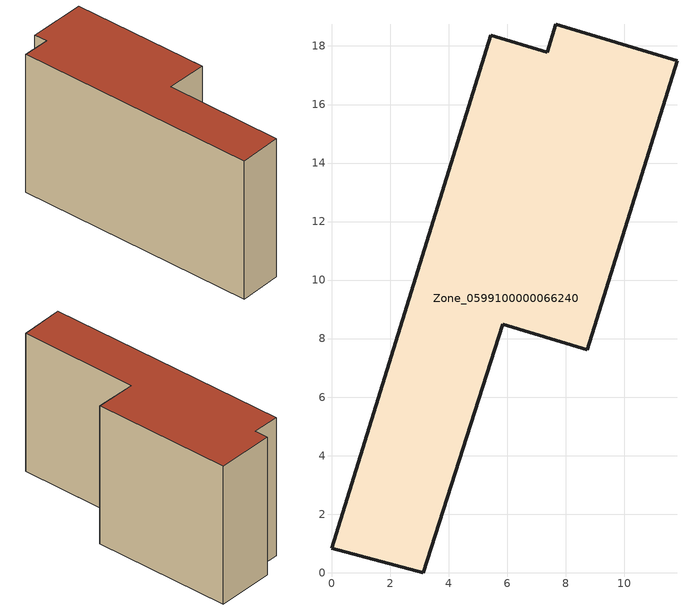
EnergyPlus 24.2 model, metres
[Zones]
Zone_0599100000066240
 floor ground (C_G): 5.85,8.49 3.14,0 0,0.84 5.44,18.37 7.38,17.78 7.66,18.74 11.81,17.5 8.74,7.61 z0
 wall outside (C_F): 3.14,0 5.85,8.49 8.74,7.61 11.81,17.5 7.66,18.74 7.38,17.78 5.44,18.37 0,0.84 3.14,0 z0:10.55
 roof outside (C_R): 5.85,8.49 8.74,7.61 11.81,17.5 7.66,18.74 7.38,17.78 5.44,18.37 0,0.84 3.14,0 z10.55
[BUILDING]
Pand.0599100000066240: North Axis=0; Terrain=City; Loads Convergence Tolerance Value=0.04; Temperature Convergence Tolerance Value=0.4; Solar Distribution=FullExterior; Maximum Number of Warmup Days=25; Minimum Number of Warmup Days=1
[Site:Location]
Rotterdam.The.Hague.AP_ZH_NLD Design_Conditions: Latitude=51.96; Longitude=4.45; Time Zone=1; Elevation=-4.5
[SITE:GROUNDTEMPERATURE:BUILDINGSURFACE]
18, 18, 18, 18, 18, 18, 18, 18, 18, 18, 18, 18
[MATERIAL] Thermal Absorptance=0.9; Solar Absorptance=0.7; Visible Absorptance=0.7
Name | Roughness | Thickness | Conductivity | Density | Specific Heat
G.TI.1946 | MediumSmooth | 0.15 | 1 | 540 | 1210
F.TI.1946 | Rough | 0.3 | 0.857143 | 1920 | 840
R.TI.1946 | MediumRough | 0.2 | 0.1 | 1500 | 1000
[CONSTRUCTION]
C_G: G.TI.1946
C_F: F.TI.1946
C_R: R.TI.1946
[ZONE]
Zone_0599100000066240: Type=1; Multiplier=1; Ceiling Height=Autocalculate; Volume=Autocalculate; Floor Area=autocalculate; Part of Total Floor Area=Yes
[ZONEINFILTRATION:DESIGNFLOWRATE]
Infil_Zone_0599100000066240: Zone or ZoneList or Space or SpaceList=Zone_0599100000066240; Schedule=AlwaysOn; Design Flow Rate Calculation Method=Flow/Area; Flow Rate per Floor Area=0.003; Constant Term Coefficient=1; Temperature Term Coefficient=0; Velocity Term Coefficient=0; Velocity Squared Term Coefficient=0
[HVACTEMPLATE:ZONE:IDEALLOADSAIRSYSTEM]
Zone_0599100000066240: Maximum Heating Supply Air Temperature=50; Minimum Cooling Supply Air Temperature=13; Maximum Heating Supply Air Humidity Ratio=0.0156; Minimum Cooling Supply Air Humidity Ratio=0.0077; Heating Limit=NoLimit; Cooling Limit=NoLimit; Dehumidification Control Type=ConstantSensibleHeatRatio; Cooling Sensible Heat Ratio=0.7; Dehumidification Setpoint=60; Humidification Control Type=None; Humidification Setpoint=30; Outdoor Air Method=None; Outdoor Air Flow Rate per Person=0.00944; Outdoor Air Flow Rate per Zone Floor Area=0; Outdoor Air Flow Rate per Zone=0; Demand Controlled Ventilation Type=None; Outdoor Air Economizer Type=NoEconomizer; Heat Recovery Type=None; Sensible Heat Recovery Effectiveness=0.7; Latent Heat Recovery Effectiveness=0.65
[ZONECONTROL:THERMOSTAT]
ThermostatControl_Zone_0599100000066240: Zone or ZoneList=Zone_0599100000066240; Control Type Schedule=DualSetpointControlType; Control 1=Thermostat_Zone_0599100000066240; Temperature Difference Between Cutout And Setpoint=0
[THERMOSTATSETPOINT:DUALSETPOINT]
Thermostat_Zone_0599100000066240: Heating Setpoint Temperature Schedule=HeatingSetpoint_Zone_0599100000066240; Cooling Setpoint Temperature Schedule=CoolingSetpoint_Zone_0599100000066240
[SCHEDULE:COMPACT]
HeatingSetpoint_Zone_0599100000066240: Through: 12/31, For: AllDays, Until: 24:00, 21
CoolingSetpoint_Zone_0599100000066240: Through: 12/31, For: AllDays, Until: 24:00, 24
DualSetpointControlType: Through: 12/31, For: AllDays, Until: 24:00, 4
AlwaysOn: Through: 12/31, For: AllDays, Until: 24:00, 1
